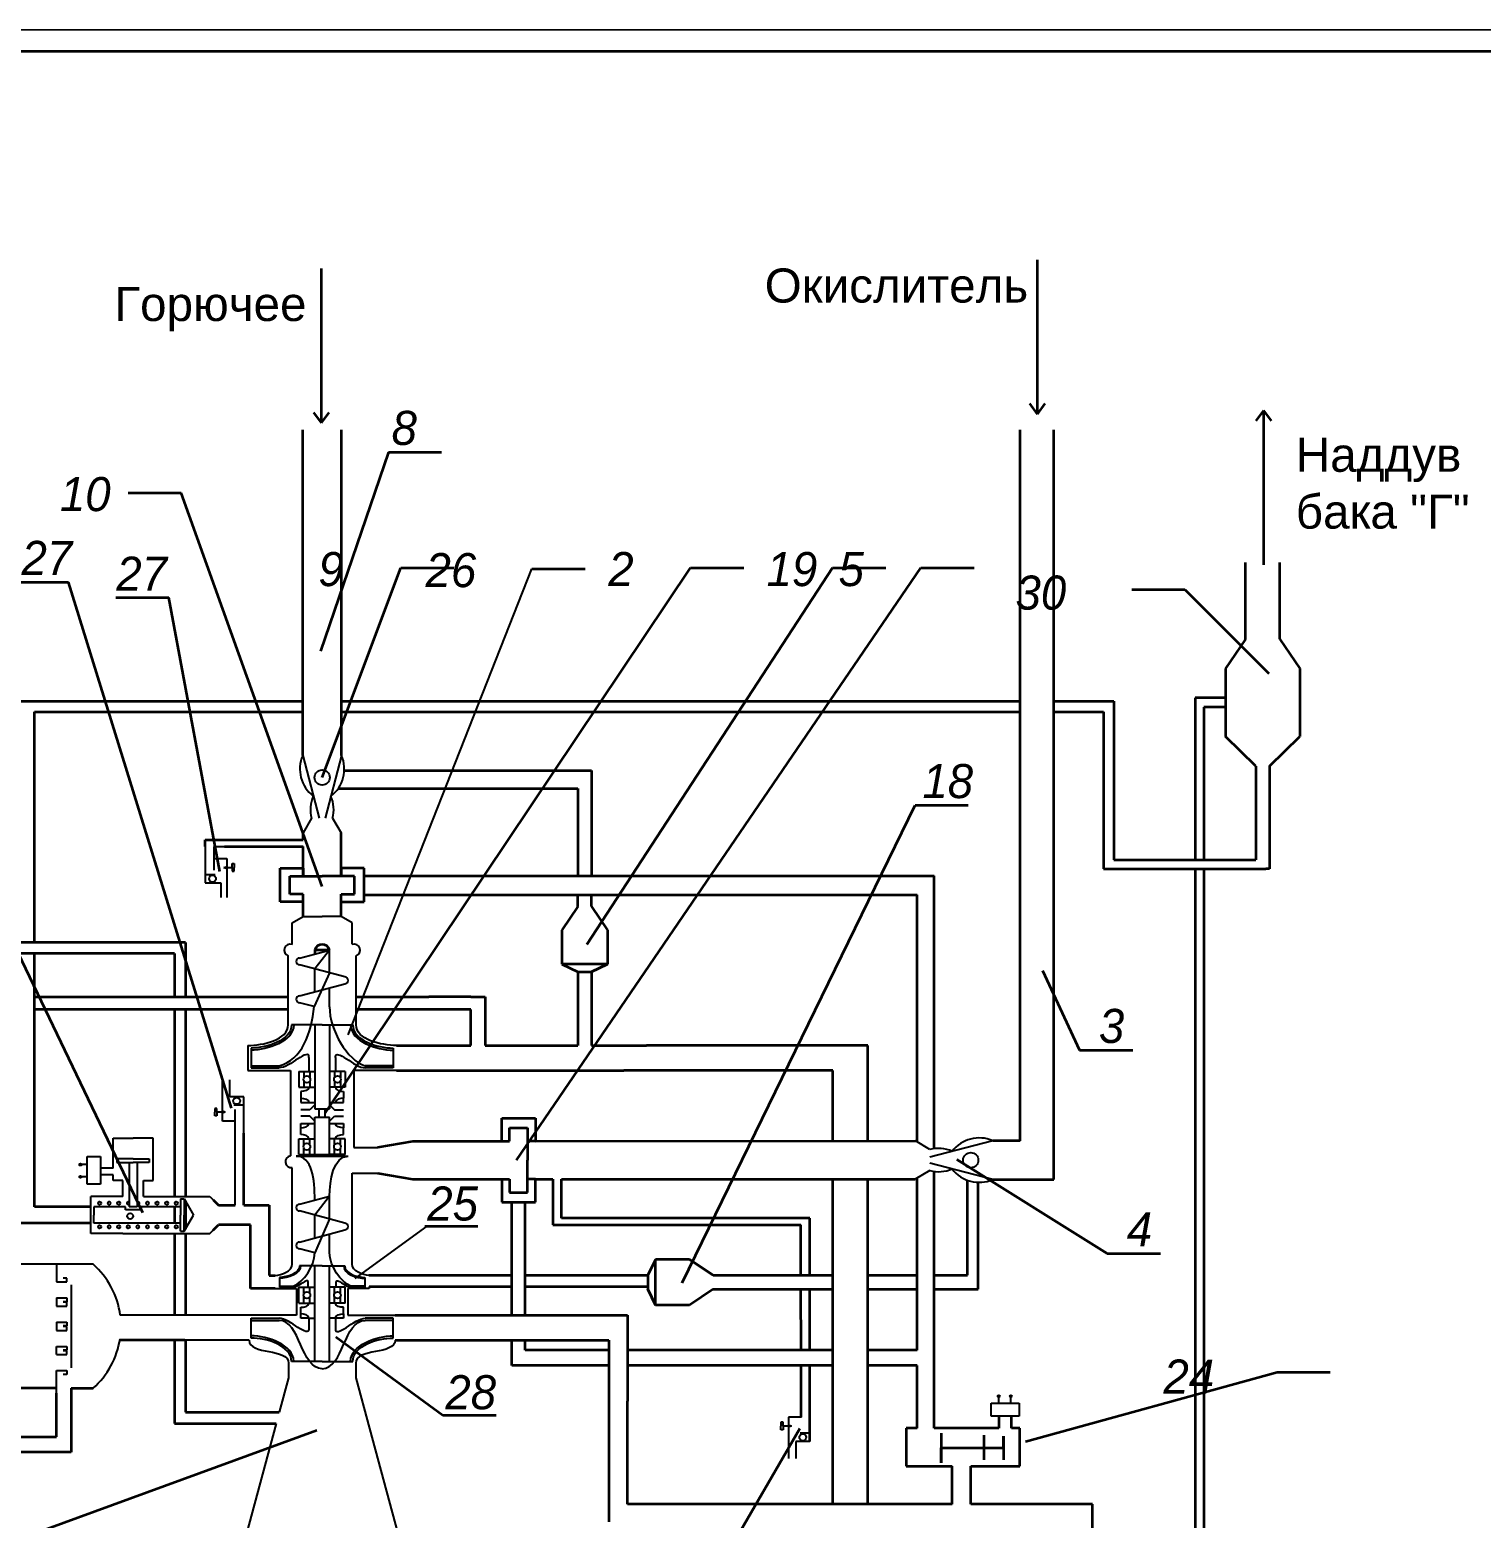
# Model space of a CAD drawing. Header units: millimetres. Extents: x 2904 to 3745, y 1015 to 1609.
# Drawn here: x 3128.5 to 3460.8, y 1267.8 to 1608.6 of the extents above; entities that cross this region are included whole.
import ezdxf

# ---------------------------------------------------------------- set-up
doc = ezdxf.new("R2010")
doc.units = ezdxf.units.MM
doc.layers.add('KONTUR', color=7, linetype='Continuous')
doc.layers.add('Основная', color=7, linetype='Continuous', lineweight=40)
doc.layers.add('тонкая', color=7, linetype='Continuous', lineweight=20)
doc.styles.get("Standard").update_dxf_attribs({"font": 'arial.ttf'})

msp = doc.modelspace()

# ---------------------------------------------------------------- linework, layer by layer
at = {"lineweight": 30}
for p, q in [((3201.37, 1378.58), (3243.39, 1485.28)), ((3190.93, 1442.54), (3194.66, 1428.18)), ((3199.8, 1442.54), (3196.07, 1428.18)), ((3192.96, 1428.18), (3191.05, 1424.87)), ((3197.77, 1428.18), (3199.71, 1424.82)), ((3168.64, 1421.69), (3168.64, 1415.28)), ((3170.62, 1421.69), (3173.03, 1421.69)), ((3170.62, 1421.69), (3170.62, 1416.3)), ((3170.62, 1418.99), (3173.57, 1418.99)), ((3173.57, 1418.99), (3173.57, 1410.03)), ((3168.64, 1415.28), (3170.92, 1415.28)), ((3168.64, 1415.28), (3168.64, 1413.38)), ((3172.91, 1416.91), (3173.42, 1417.05)), ((3172.91, 1416.91), (3174.81, 1416.91)), ((3172.91, 1416.91), (3173.42, 1416.78)), ((3174.81, 1416.91), (3174.81, 1417.79)), ((3174.81, 1417.79), (3175.28, 1417.79)), ((3174.81, 1416.91), (3174.81, 1416.04)), ((3174.81, 1416.04), (3175.28, 1416.04)), ((3175.28, 1417.79), (3175.28, 1416.91)), ((3175.28, 1416.04), (3175.28, 1416.91)), ((3168.64, 1413.38), (3172.16, 1413.38)), ((3172.16, 1413.38), (3172.16, 1410.03)), ((3188.49, 1404.21), (3191.05, 1405.69)), ((3191.05, 1405.69), (3195.38, 1405.69)), ((3191.05, 1405.69), (3195.38, 1405.69)), ((3199.71, 1405.69), (3195.38, 1405.69)), ((3199.71, 1405.69), (3195.38, 1405.69)), ((3202.27, 1404.21), (3199.71, 1405.69)), ((3188.49, 1399.32), (3188.49, 1404.21)), ((3202.27, 1399.39), (3202.27, 1404.21)), ((3190.21, 1396.19), (3197.06, 1398.02)), ((3197.06, 1398.02), (3193.7, 1393.69)), ((3197.06, 1392.79), (3197.06, 1398.02)), ((3187.61, 1380.92), (3187.61, 1396.7)), ((3200.55, 1391.85), (3190.21, 1394.63)), ((3203.15, 1380.92), (3203.15, 1396.7)), ((3197.06, 1392.79), (3193.54, 1385.07)), ((3193.7, 1388.46), (3193.7, 1393.69)), ((3190.21, 1387.52), (3200.55, 1390.29)), ((3197.06, 1385.02), (3197.06, 1389.36)), ((3193.54, 1385.07), (3190.21, 1385.96)), ((3195.38, 1380.92), (3188.38, 1380.92)), ((3193.7, 1380.92), (3193.7, 1361.68)), ((3195.38, 1380.92), (3202.38, 1380.92)), ((3197.06, 1380.92), (3197.06, 1361.68)), ((3178.36, 1376.19), (3178.36, 1370.43)), ((3179.12, 1375.58), (3179.12, 1371.05)), ((3211.64, 1375.58), (3211.64, 1371.05)), ((3178.36, 1370.43), (3188.12, 1370.43)), ((3179.12, 1371.54), (3185.54, 1371.54)), ((3179.12, 1371.05), (3185.54, 1371.05)), ((3188.12, 1370.43), (3188.12, 1350.9)), ((3192.35, 1373.42), (3192.35, 1370.24)), ((3198.41, 1373.42), (3198.41, 1370.24)), ((3212.4, 1370.43), (3202.64, 1370.43)), ((3202.64, 1370.43), (3202.64, 1352.81)), ((3211.64, 1371.54), (3205.22, 1371.54)), ((3211.64, 1371.05), (3205.22, 1371.05)), ((3172.54, 1358.83), (3172.54, 1368.3)), ((3174.25, 1364.45), (3174.25, 1368.3)), ((3190.08, 1370.24), (3193.7, 1370.24)), ((3190.08, 1370.24), (3190.08, 1366.61)), ((3191.19, 1370.24), (3191.19, 1368.77)), ((3191.19, 1368.08), (3191.19, 1366.61)), ((3192.59, 1370.24), (3192.59, 1368.77)), ((3192.59, 1368.08), (3192.59, 1366.61)), ((3200.68, 1370.24), (3197.06, 1370.24)), ((3198.17, 1370.24), (3198.17, 1368.77)), ((3198.17, 1368.08), (3198.17, 1366.61)), ((3199.57, 1370.24), (3199.57, 1368.77)), ((3199.57, 1368.08), (3199.57, 1366.61)), ((3200.68, 1370.24), (3200.68, 1366.61)), ((3177.47, 1364.45), (3174.25, 1364.45)), ((3177.47, 1362.55), (3177.47, 1364.45)), ((3190.08, 1366.61), (3193.7, 1366.61)), ((3190.49, 1365.64), (3190.49, 1364.13)), ((3190.49, 1364.13), (3190.49, 1363.15)), ((3200.68, 1366.61), (3197.06, 1366.61)), ((3200.27, 1365.64), (3200.27, 1364.13)), ((3200.27, 1363.15), (3200.27, 1364.13)), ((3171.31, 1361.79), (3170.83, 1361.79)), ((3170.83, 1361.79), (3170.83, 1360.91)), ((3170.83, 1360.04), (3170.83, 1360.91)), ((3171.31, 1360.91), (3171.31, 1361.79)), ((3173.2, 1360.91), (3171.31, 1360.91)), ((3171.31, 1360.91), (3171.31, 1360.04)), ((3173.2, 1360.91), (3172.7, 1361.05)), ((3173.2, 1360.91), (3172.7, 1360.78)), ((3177.47, 1362.55), (3175.19, 1362.55)), ((3175.5, 1339.61), (3175.5, 1361.53)), ((3177.47, 1356.14), (3177.47, 1362.55)), ((3190.49, 1363.15), (3192.35, 1363.15)), ((3192.55, 1361.42), (3190.49, 1361.42)), ((3192.35, 1363.15), (3193.7, 1363.15)), ((3193.7, 1362.57), (3192.55, 1361.42)), ((3193.7, 1361.68), (3197.06, 1361.68)), ((3194.7, 1359.77), (3194.7, 1361.68)), ((3196.06, 1359.77), (3196.06, 1361.68)), ((3197.06, 1363.15), (3198.41, 1363.15)), ((3197.06, 1362.57), (3198.2, 1361.42)), ((3198.2, 1361.42), (3200.27, 1361.42)), ((3198.41, 1363.15), (3200.27, 1363.15)), ((3171.31, 1360.04), (3170.83, 1360.04)), ((3175.5, 1358.83), (3172.54, 1358.83)), ((3192.55, 1360.02), (3190.49, 1360.02)), ((3190.49, 1357.32), (3190.49, 1358.29)), ((3190.49, 1358.29), (3192.35, 1358.29)), ((3190.49, 1355.81), (3190.49, 1357.32)), ((3192.35, 1358.29), (3193.7, 1358.29)), ((3193.7, 1358.87), (3192.55, 1360.02)), ((3193.7, 1351.21), (3193.7, 1359.77)), ((3193.7, 1359.77), (3197.06, 1359.77)), ((3197.06, 1358.87), (3198.2, 1360.02)), ((3197.06, 1351.21), (3197.06, 1359.77)), ((3197.06, 1358.29), (3198.41, 1358.29)), ((3198.2, 1360.02), (3200.27, 1360.02)), ((3198.41, 1358.29), (3200.27, 1358.29)), ((3200.27, 1358.29), (3200.27, 1357.32)), ((3200.27, 1355.81), (3200.27, 1357.32)), ((3147.55, 1348.1), (3147.55, 1355)), ((3147.55, 1355), (3152.12, 1355)), ((3156.69, 1355), (3152.12, 1355)), ((3156.69, 1345.27), (3156.69, 1355)), ((3190.08, 1351.21), (3190.08, 1354.83)), ((3190.08, 1354.83), (3193.7, 1354.83)), ((3191.19, 1353.37), (3191.19, 1354.83)), ((3192.59, 1353.37), (3192.59, 1354.83)), ((3200.68, 1354.83), (3197.06, 1354.83)), ((3198.17, 1353.37), (3198.17, 1354.83)), ((3199.57, 1353.37), (3199.57, 1354.83)), ((3200.68, 1351.21), (3200.68, 1354.83)), ((3334.47, 1352.35), (3331.16, 1354.35)), ((3348.83, 1354.38), (3334.47, 1350.64)), ((3141.6, 1344.45), (3141.6, 1350.8)), ((3141.6, 1350.8), (3144.64, 1350.8)), ((3144.64, 1350.8), (3144.64, 1344.45)), ((3152.12, 1350.23), (3148.41, 1350.23)), ((3148.41, 1350.23), (3148.41, 1349.4)), ((3152.12, 1350.23), (3155.83, 1350.23)), ((3155.83, 1350.23), (3155.83, 1349.4)), ((3189.43, 1350.87), (3201.33, 1350.87)), ((3190.08, 1351.21), (3193.7, 1351.21)), ((3191.19, 1351.21), (3191.19, 1352.67)), ((3192.59, 1351.21), (3192.59, 1352.67)), ((3193.7, 1351.21), (3197.06, 1351.21)), ((3200.68, 1351.21), (3197.06, 1351.21)), ((3198.17, 1351.21), (3198.17, 1352.67)), ((3199.57, 1351.21), (3199.57, 1352.67)), ((3202.64, 1352.81), (3208.12, 1352.81)), ((3141.6, 1348.91), (3140.05, 1348.91)), ((3147.55, 1348.1), (3144.64, 1348.1)), ((3147.55, 1346.61), (3144.64, 1346.61)), ((3147.55, 1345.27), (3147.55, 1346.61)), ((3148.41, 1349.4), (3152.12, 1349.4)), ((3151.22, 1349.4), (3151.22, 1339.22)), ((3155.83, 1349.4), (3152.12, 1349.4)), ((3153.02, 1349.4), (3153.03, 1339.22)), ((3188.51, 1326.12), (3188.51, 1348.21)), ((3202.24, 1326.12), (3202.24, 1346.98)), ((3202.24, 1346.98), (3208.12, 1346.98)), ((3334.47, 1347.53), (3331.11, 1345.59)), ((3348.83, 1345.5), (3334.47, 1349.24)), ((3141.6, 1346.14), (3140.05, 1346.14)), ((3144.64, 1344.45), (3141.6, 1344.45)), ((3149.76, 1345.27), (3147.55, 1345.27)), ((3149.76, 1341.63), (3149.76, 1345.27)), ((3154.48, 1341.63), (3154.48, 1345.27)), ((3154.48, 1345.27), (3156.69, 1345.27)), ((3149.76, 1341.63), (3142.47, 1341.63)), ((3142.47, 1333.12), (3142.47, 1341.63)), ((3154.48, 1341.63), (3169.66, 1341.63)), ((3162.93, 1341.06), (3162.93, 1337.38)), ((3162.93, 1341.06), (3163.82, 1341.06)), ((3163.82, 1341.06), (3163.82, 1337.38)), ((3163.82, 1341.06), (3165.95, 1337.38)), ((3169.66, 1341.63), (3170.42, 1340.87)), ((3190.21, 1339.87), (3197.06, 1341.7)), ((3197.06, 1341.7), (3193.7, 1337.37)), ((3197.06, 1336.47), (3197.06, 1341.7)), ((3150.36, 1339.22), (3143.12, 1339.22)), ((3143.12, 1339.22), (3143.12, 1337.38)), ((3143.12, 1335.54), (3143.12, 1337.38)), ((3150.36, 1338.56), (3150.36, 1339.22)), ((3153.93, 1338.56), (3150.36, 1338.56)), ((3153.03, 1339.22), (3151.22, 1339.22)), ((3162.93, 1339.22), (3153.93, 1339.22)), ((3153.93, 1339.22), (3153.93, 1338.56)), ((3162.93, 1333.7), (3162.93, 1337.38)), ((3163.82, 1333.7), (3163.82, 1337.38)), ((3163.82, 1333.7), (3165.95, 1337.38)), ((3200.55, 1335.53), (3190.21, 1338.31)), ((3193.7, 1332.14), (3193.7, 1337.37)), ((3197.06, 1336.47), (3193.7, 1328.7)), ((3149.76, 1333.12), (3142.47, 1333.12)), ((3162.93, 1335.54), (3143.12, 1335.54)), ((3149.76, 1333.12), (3169.66, 1333.12)), ((3162.93, 1333.7), (3163.82, 1333.7)), ((3169.66, 1333.12), (3170.42, 1333.89)), ((3190.21, 1331.2), (3200.55, 1333.97)), ((3197.06, 1328.7), (3197.06, 1333.04)), ((3202.9, 1322.84), (3219.44, 1334.79)), ((3193.7, 1328.7), (3190.21, 1329.64)), ((3134.6, 1326.11), (3113.95, 1326.11)), ((3134.6, 1326.11), (3117.56, 1326.11)), ((3142.96, 1326.11), (3134.6, 1326.11)), ((3134.6, 1326.11), (3134.6, 1322.07)), ((3142.96, 1326.11), (3137.93, 1326.11)), ((3136.93, 1322.95), (3136.14, 1322.95)), ((3136.93, 1322.07), (3136.93, 1322.95)), ((3185.58, 1323.11), (3185.58, 1320.84)), ((3195.38, 1325.78), (3190.21, 1325.78)), ((3193.7, 1303.89), (3193.7, 1325.78)), ((3195.38, 1325.78), (3200.55, 1325.78)), ((3197.06, 1303.89), (3197.06, 1325.78)), ((3205.18, 1323.11), (3205.18, 1320.84)), ((3134.6, 1322.07), (3136.93, 1322.07)), ((3137.93, 1321.43), (3137.93, 1302.4)), ((3184.6, 1320.54), (3189.49, 1320.54)), ((3185.58, 1321.09), (3188.78, 1321.09)), ((3185.58, 1320.84), (3188.78, 1320.84)), ((3189.49, 1320.54), (3189.49, 1314.47)), ((3190.08, 1317.22), (3190.08, 1320.84)), ((3190.08, 1320.84), (3193.7, 1320.84)), ((3191.19, 1319.38), (3191.19, 1320.84)), ((3192.19, 1320.84), (3192.19, 1322.03)), ((3192.59, 1319.38), (3192.59, 1320.84)), ((3200.68, 1320.84), (3197.06, 1320.84)), ((3198.17, 1319.38), (3198.17, 1320.84)), ((3198.57, 1320.84), (3198.57, 1322.03)), ((3199.57, 1319.38), (3199.57, 1320.84)), ((3200.68, 1317.22), (3200.68, 1320.84)), ((3206.15, 1320.54), (3201.27, 1320.54)), ((3201.27, 1320.54), (3201.27, 1314.47)), ((3205.18, 1321.09), (3201.98, 1321.09)), ((3205.18, 1320.84), (3201.98, 1320.84)), ((3206.15, 1321.02), (3206.15, 1320.54)), ((3134.6, 1318.41), (3136.93, 1318.41)), ((3134.6, 1318.41), (3134.6, 1316.52)), ((3134.6, 1316.52), (3136.93, 1316.52)), ((3136.93, 1317.54), (3136.14, 1317.54)), ((3136.93, 1317.4), (3136.14, 1317.4)), ((3136.93, 1318.41), (3136.93, 1317.54)), ((3136.93, 1316.52), (3136.93, 1317.4)), ((3190.08, 1317.22), (3193.7, 1317.22)), ((3190.49, 1314.73), (3190.49, 1316.25)), ((3191.19, 1317.22), (3191.19, 1318.69)), ((3192.59, 1317.22), (3192.59, 1318.69)), ((3200.68, 1317.22), (3197.06, 1317.22)), ((3198.17, 1317.22), (3198.17, 1318.69)), ((3199.57, 1317.22), (3199.57, 1318.69)), ((3200.27, 1314.73), (3200.27, 1316.25)), ((3134.6, 1312.86), (3136.93, 1312.86)), ((3134.6, 1312.86), (3134.6, 1310.97)), ((3136.93, 1312.86), (3136.93, 1311.99)), ((3178.68, 1314.47), (3149.19, 1314.44)), ((3189.49, 1314.47), (3178.68, 1314.47)), ((3179.12, 1309.23), (3179.12, 1313.76)), ((3179.12, 1313.76), (3185.54, 1313.76)), ((3179.12, 1313.27), (3185.54, 1313.27)), ((3190.49, 1313.76), (3190.49, 1314.73)), ((3192.35, 1313.76), (3190.49, 1313.76)), ((3192.35, 1313.76), (3192.35, 1311.39)), ((3192.35, 1313.76), (3193.7, 1313.76)), ((3198.41, 1313.76), (3197.06, 1313.76)), ((3198.41, 1313.76), (3198.41, 1311.39)), ((3200.27, 1313.76), (3198.41, 1313.76)), ((3200.27, 1314.73), (3200.27, 1313.76)), ((3201.27, 1314.47), (3212.08, 1314.47)), ((3211.64, 1313.76), (3205.22, 1313.76)), ((3211.64, 1313.27), (3205.22, 1313.27)), ((3211.64, 1309.23), (3211.64, 1313.76)), ((3134.6, 1310.97), (3136.93, 1310.97)), ((3136.93, 1311.99), (3136.14, 1311.99)), ((3136.93, 1311.85), (3136.14, 1311.85)), ((3136.93, 1310.97), (3136.93, 1311.85)), ((3134.6, 1307.31), (3136.93, 1307.31)), ((3134.6, 1305.42), (3134.6, 1307.31)), ((3136.93, 1306.44), (3136.14, 1306.44)), ((3136.93, 1306.3), (3136.14, 1306.3)), ((3136.93, 1307.31), (3136.93, 1306.44)), ((3136.93, 1305.42), (3136.93, 1306.3)), ((3178.68, 1308.75), (3163.92, 1308.72)), ((3134.6, 1305.42), (3136.93, 1305.42)), ((3187.67, 1303.5), (3187.67, 1300.1)), ((3195.38, 1303.89), (3188.38, 1303.89)), ((3195.38, 1303.89), (3202.38, 1303.89)), ((3203.09, 1303.5), (3203.09, 1300.1)), ((3134.6, 1296.59), (3134.6, 1301.76)), ((3134.6, 1301.76), (3136.93, 1301.76)), ((3136.93, 1300.89), (3136.14, 1300.89)), ((3136.93, 1301.76), (3136.93, 1300.89)), ((3187.67, 1300.1), (3185.57, 1292.28)), ((3203.09, 1300.1), (3206.2, 1288.53)), ((3350.2, 1294.35), (3350.2, 1295.9)), ((3352.97, 1294.35), (3352.97, 1295.9)), ((3307.01, 1293.84), (3307.01, 1287.43)), ((3348.51, 1291.31), (3348.51, 1294.35)), ((3348.51, 1294.35), (3354.86, 1294.35)), ((3354.86, 1294.35), (3354.86, 1291.31)), ((3184.87, 1289.69), (3178.1, 1264.5)), ((3206.2, 1288.53), (3212.66, 1264.5)), ((3300.85, 1289.94), (3300.38, 1289.94)), ((3300.38, 1289.94), (3300.38, 1289.07)), ((3300.38, 1288.19), (3300.38, 1289.07)), ((3300.85, 1289.07), (3300.85, 1289.94)), ((3302.75, 1289.07), (3300.85, 1289.07)), ((3300.85, 1289.07), (3300.85, 1288.19)), ((3305.04, 1291.15), (3302.08, 1291.15)), ((3302.08, 1291.15), (3302.08, 1281.68)), ((3302.75, 1289.07), (3302.24, 1289.2)), ((3302.75, 1289.07), (3302.24, 1288.93)), ((3354.86, 1291.31), (3348.51, 1291.31)), ((3300.85, 1288.19), (3300.38, 1288.19)), ((3307.01, 1285.53), (3303.79, 1285.53)), ((3303.79, 1285.53), (3303.79, 1281.68)), ((3307.01, 1287.43), (3304.74, 1287.43)), ((3307.01, 1287.43), (3307.01, 1285.53))]:
    msp.add_line(p, q, dxfattribs=at)
for centre, radius in [((3195.38, 1437.5), 1.74), ((3170.3, 1414.35), 0.771), ((3191.89, 1368.42), 0.78), ((3198.87, 1368.42), 0.78), ((3175.82, 1363.48), 0.771), ((3191.89, 1353.02), 0.78), ((3198.87, 1353.02), 0.78), ((3343.8, 1349.93), 1.74), ((3140.05, 1348.91), 0.232), ((3140.05, 1346.14), 0.232), ((3144.44, 1340.1), 0.36), ((3146.63, 1340.1), 0.36), ((3148.83, 1340.1), 0.36), ((3155.41, 1340.1), 0.36), ((3157.6, 1340.1), 0.36), ((3159.8, 1340.1), 0.36), ((3161.99, 1340.1), 0.36), ((3151.46, 1337.13), 0.675), ((3144.44, 1334.66), 0.36), ((3146.63, 1334.66), 0.36), ((3148.83, 1334.66), 0.36), ((3151.02, 1334.66), 0.36), ((3153.21, 1334.66), 0.36), ((3155.41, 1334.66), 0.36), ((3157.6, 1334.66), 0.36), ((3159.8, 1334.66), 0.36), ((3161.99, 1334.66), 0.36), ((3191.89, 1319.03), 0.78), ((3198.87, 1319.03), 0.78), ((3350.2, 1295.9), 0.232), ((3352.97, 1295.9), 0.232), ((3305.36, 1286.5), 0.771)]:
    msp.add_circle(centre, radius, dxfattribs=at)
for centre, radius, start, end in [((3198.1, 1439.44), 7.82, 156.6438, 232.4959), ((3192.63, 1439.44), 7.82, 307.5041, 23.3562), ((3200.52, 1430.14), 7.82, 156.6438, 194.5699), ((3190.21, 1430.14), 7.82, 345.4301, 23.3562), ((3188.05, 1398.01), 1.38, 71.4367, 251.4367), ((3202.71, 1398.01), 1.38, 288.5633, 108.5633), ((3190.21, 1395.41), 0.78, 90, 270), ((3200.55, 1391.07), 0.78, 270, 90), ((3190.21, 1386.74), 0.78, 90, 270), ((3345.74, 1347.2), 7.82, 66.6438, 142.4959), ((3188.32, 1349.56), 1.36, 98.2802, 278.2802), ((3336.44, 1344.78), 7.82, 66.6438, 104.5699), ((3336.44, 1355.1), 7.82, 255.4301, 293.3562), ((3345.74, 1352.68), 7.82, 217.5041, 293.3562), ((3151.02, 1340.1), 0.36, 56.3667, 303.6333), ((3153.21, 1340.1), 0.36, 238.7853, 121.3178), ((3190.21, 1339.09), 0.78, 90, 270), ((3200.55, 1334.75), 0.78, 270, 90), ((3190.21, 1330.42), 0.78, 90, 270), ((3130.4, 1311.92), 18.95, 7.659, 48.5071), ((3130.4, 1311.92), 18.95, 311.4929, 351.3233)]:
    msp.add_arc(centre, radius, start, end, dxfattribs=at)
for points in [[(3185.54, 1371.54), (3190.77, 1372.91), (3192.96, 1378.97), (3193.54, 1385.07)], [(3197.06, 1385.02), (3197.06, 1379.77), (3201.12, 1372.7), (3205.22, 1371.54)], [(3178.36, 1376.19), (3181.82, 1376.19), (3187.61, 1377.46), (3187.61, 1380.92)], [(3188.38, 1380.92), (3188.38, 1377.36), (3182.69, 1375.58), (3179.12, 1375.58)], [(3188.87, 1380.92), (3188.87, 1377.14), (3182.91, 1375.09), (3179.12, 1375.09)], [(3201.89, 1380.92), (3201.89, 1377.14), (3207.85, 1375.09), (3211.64, 1375.09)], [(3202.38, 1380.92), (3202.38, 1377.36), (3208.07, 1375.58), (3211.64, 1375.58)], [(3212.4, 1376.19), (3208.94, 1376.19), (3203.15, 1377.46), (3203.15, 1380.92)], [(3192.35, 1373.42), (3192.35, 1375.83), (3187.94, 1371.05), (3185.54, 1371.05)], [(3198.41, 1373.42), (3198.41, 1375.83), (3202.82, 1371.05), (3205.22, 1371.05)], [(3192.35, 1366.61), (3192.35, 1365.92), (3191.19, 1365.64), (3190.49, 1365.64)], [(3190.49, 1364.13), (3191.19, 1364.13), (3192.35, 1363.85), (3192.35, 1363.15)], [(3198.41, 1366.61), (3198.41, 1365.92), (3199.57, 1365.64), (3200.27, 1365.64)], [(3200.27, 1364.13), (3199.57, 1364.13), (3198.41, 1363.85), (3198.41, 1363.15)], [(3190.49, 1357.32), (3191.19, 1357.32), (3192.35, 1357.59), (3192.35, 1358.29)], [(3200.27, 1357.32), (3199.57, 1357.32), (3198.41, 1357.59), (3198.41, 1358.29)], [(3192.35, 1354.83), (3192.35, 1355.53), (3191.19, 1355.81), (3190.49, 1355.81)], [(3198.41, 1354.83), (3198.41, 1355.53), (3199.57, 1355.81), (3200.27, 1355.81)], [(3193.71, 1340.81), (3193.66, 1345.43), (3193.14, 1350.87), (3189.43, 1350.87)], [(3197.06, 1341.7), (3197.06, 1345.08), (3197.96, 1350.87), (3201.33, 1350.87)], [(3184.6, 1323.57), (3186.16, 1323.57), (3188.51, 1324.57), (3188.51, 1326.12)], [(3188.78, 1321.09), (3190.98, 1321.91), (3193.7, 1325.68), (3193.7, 1328.7)], [(3201.98, 1321.09), (3199.78, 1321.91), (3197.06, 1325.68), (3197.06, 1328.7)], [(3206.15, 1323.57), (3204.6, 1323.57), (3202.24, 1324.57), (3202.24, 1326.12)], [(3190.21, 1325.78), (3190.21, 1324), (3187.36, 1323.11), (3185.58, 1323.11)], [(3190.45, 1325.78), (3190.45, 1323.89), (3187.47, 1322.86), (3185.58, 1322.86)], [(3192.19, 1322.03), (3192.19, 1323.23), (3189.98, 1320.84), (3188.78, 1320.84)], [(3198.57, 1322.03), (3198.57, 1323.23), (3200.77, 1320.84), (3201.98, 1320.84)], [(3200.31, 1325.78), (3200.31, 1323.89), (3203.29, 1322.86), (3205.18, 1322.86)], [(3200.55, 1325.78), (3200.55, 1324), (3203.4, 1323.11), (3205.18, 1323.11)], [(3190.49, 1316.25), (3191.19, 1316.25), (3192.35, 1316.52), (3192.35, 1317.22)], [(3200.27, 1316.25), (3199.57, 1316.25), (3198.41, 1316.52), (3198.41, 1317.22)], [(3192.35, 1311.39), (3192.35, 1308.98), (3187.94, 1313.76), (3185.54, 1313.76)], [(3195.38, 1302.21), (3190.44, 1302.21), (3190.47, 1313.27), (3185.54, 1313.27)], [(3192.35, 1313.76), (3192.35, 1314.46), (3191.19, 1314.73), (3190.49, 1314.73)], [(3195.38, 1302.21), (3200.31, 1302.21), (3200.29, 1313.27), (3205.22, 1313.27)], [(3198.41, 1313.76), (3198.41, 1314.46), (3199.57, 1314.73), (3200.27, 1314.73)], [(3198.41, 1311.39), (3198.41, 1308.98), (3202.82, 1313.76), (3205.22, 1313.76)], [(3188.87, 1303.89), (3188.87, 1307.67), (3182.91, 1309.72), (3179.12, 1309.72)], [(3188.38, 1303.89), (3188.38, 1307.45), (3182.69, 1309.23), (3179.12, 1309.23)], [(3201.89, 1303.89), (3201.89, 1307.67), (3207.85, 1309.72), (3211.64, 1309.72)], [(3202.38, 1303.89), (3202.38, 1307.45), (3208.07, 1309.23), (3211.64, 1309.23)], [(3178.68, 1308.75), (3178.68, 1305.28), (3187.67, 1306.97), (3187.67, 1303.5)], [(3212.08, 1308.75), (3212.08, 1305.28), (3203.09, 1306.97), (3203.09, 1303.5)]]:
    msp.add_open_spline(points, degree=3, dxfattribs=at)
at = {"layer": 'KONTUR'}
msp.add_line((2903.52, 1608.63), (3744.52, 1608.63), dxfattribs=at)
at = {"layer": 'Основная'}
for p, q in [((3739.52, 1603.63), (2923.52, 1603.63)), ((3359.11, 1520.69), (3359.11, 1556.01)), ((3195.22, 1518.68), (3195.22, 1554)), ((3195.22, 1518.68), (3193.46, 1521.06)), ((3195.22, 1518.68), (3196.97, 1521.06)), ((3359.11, 1520.69), (3357.36, 1523.07)), ((3359.11, 1520.69), (3360.87, 1523.07)), ((3410.77, 1521.51), (3409.02, 1519.13)), ((3410.77, 1521.51), (3410.77, 1486.19)), ((3410.77, 1521.51), (3412.52, 1519.13)), ((3190.93, 1442.54), (3190.93, 1517.06)), ((3199.8, 1442.54), (3199.8, 1517.06)), ((3355.08, 1354.38), (3355.08, 1517.06)), ((3362.83, 1345.5), (3362.83, 1517.06)), ((3210.54, 1511.98), (3194.99, 1466.39)), ((3210.54, 1511.98), (3222.72, 1511.98)), ((3150.97, 1502.68), (3163.15, 1502.68)), ((3195.38, 1412.53), (3163.15, 1502.68)), ((3406.66, 1469.19), (3406.66, 1486.68)), ((3414.56, 1469.19), (3414.56, 1486.68)), ((3195.38, 1437.5), (3213.36, 1485.52)), ((3196.06, 1360.72), (3279.71, 1485.52)), ((3213.36, 1485.52), (3225.54, 1485.52)), ((3239.83, 1349.92), (3332.4, 1485.52)), ((3243.39, 1485.28), (3255.57, 1485.28)), ((3255.95, 1399.26), (3312.18, 1485.52)), ((3279.71, 1485.52), (3291.88, 1485.52)), ((3312.18, 1485.52), (3324.36, 1485.52)), ((3332.4, 1485.52), (3344.58, 1485.52)), ((3125.16, 1482.22), (3137.33, 1482.22)), ((3174.63, 1361.84), (3137.33, 1482.22)), ((3380.65, 1480.5), (3392.82, 1480.5)), ((3392.82, 1480.5), (3412.03, 1461.29)), ((3148.14, 1478.72), (3160.32, 1478.72)), ((3171.98, 1416.01), (3160.32, 1478.72)), ((3406.66, 1469.19), (3402.1, 1462.46)), ((3414.56, 1469.19), (3419.12, 1462.46)), ((3402.1, 1462.46), (3402.1, 1446.86)), ((3419.12, 1462.46), (3419.12, 1446.86)), ((3402.1, 1455.76), (3395.17, 1455.76)), ((3395.17, 1455.76), (3395.17, 1418.65)), ((3039.48, 1454.96), (3190.93, 1454.96)), ((3129.54, 1399.77), (3129.54, 1452.57)), ((3129.54, 1452.57), (3190.93, 1452.57)), ((3199.8, 1454.96), (3355.08, 1454.96)), ((3199.8, 1452.57), (3355.08, 1452.57)), ((3362.83, 1454.96), (3376.55, 1454.96)), ((3362.83, 1452.57), (3374.2, 1452.57)), ((3374.2, 1452.57), (3374.2, 1416.58)), ((3376.55, 1454.96), (3376.55, 1418.65)), ((3402.1, 1453.57), (3397.14, 1453.57)), ((3397.14, 1453.57), (3397.14, 1418.65)), ((3409.05, 1440.13), (3402.1, 1446.86)), ((3412.17, 1440.13), (3419.12, 1446.86)), ((3200.43, 1439.09), (3257.04, 1439.09)), ((3257.04, 1439.09), (3257.04, 1415)), ((3409.05, 1440.13), (3409.05, 1418.65)), ((3412.17, 1440.13), (3412.17, 1416.58)), ((3199.05, 1434.99), (3253.9, 1434.99)), ((3253.9, 1434.99), (3253.9, 1415)), ((3277.73, 1321.82), (3331.05, 1431.15)), ((3331.05, 1431.15), (3343.22, 1431.15)), ((3154.36, 1337.9), (3111.86, 1426.4)), ((3191.05, 1423.27), (3191.05, 1424.87)), ((3168.64, 1421.69), (3168.64, 1423.27)), ((3168.64, 1423.27), (3191.05, 1423.27)), ((3173.03, 1421.69), (3191.05, 1421.69)), ((3191.05, 1414.91), (3191.05, 1421.69)), ((3199.71, 1414.91), (3199.71, 1424.82)), ((3376.55, 1418.65), (3409.05, 1418.65)), ((3185.78, 1409.02), (3185.78, 1416.76)), ((3185.78, 1416.76), (3191.05, 1416.76)), ((3187.98, 1410.78), (3187.98, 1414.91)), ((3187.98, 1414.91), (3195.38, 1414.91)), ((3191.05, 1416.76), (3191.05, 1414.91)), ((3202.77, 1414.91), (3195.38, 1414.91)), ((3204.98, 1416.76), (3199.71, 1416.76)), ((3199.71, 1416.76), (3199.71, 1414.91)), ((3202.77, 1410.78), (3202.77, 1414.91)), ((3204.98, 1409.02), (3204.98, 1416.76)), ((3204.98, 1415), (3335.46, 1415)), ((3335.46, 1352.54), (3335.46, 1415)), ((3374.2, 1416.58), (3411.32, 1416.58)), ((3395.17, 1416.58), (3395.17, 1221.65)), ((3397.14, 1416.58), (3397.14, 1219.62)), ((3412.17, 1416.58), (3411.32, 1416.58)), ((3191.05, 1409.02), (3185.78, 1409.02)), ((3191.05, 1410.78), (3187.98, 1410.78)), ((3191.05, 1405.69), (3191.05, 1410.78)), ((3199.71, 1405.69), (3199.71, 1410.78)), ((3199.71, 1410.78), (3202.77, 1410.78)), ((3199.71, 1409.02), (3204.98, 1409.02)), ((3204.98, 1410.69), (3331.56, 1410.69)), ((3253.9, 1408), (3250.24, 1402.6)), ((3253.9, 1408), (3253.9, 1410.69)), ((3257.04, 1408), (3257.04, 1410.69)), ((3257.04, 1408), (3260.69, 1402.6)), ((3331.56, 1354.26), (3331.56, 1410.69)), ((3250.24, 1402.6), (3250.24, 1394.8)), ((3260.69, 1402.6), (3260.69, 1394.8)), ((3164.08, 1399.77), (3038.12, 1399.77)), ((3164.08, 1399.77), (3164.08, 1387.29)), ((3197.06, 1398.02), (3193.7, 1398.02)), ((3193.7, 1398.02), (3193.7, 1397.12)), ((3161.58, 1397.19), (3035, 1397.19)), ((3129.54, 1339.22), (3129.54, 1397.19)), ((3161.58, 1397.19), (3161.58, 1387.29)), ((3250.24, 1394.8), (3253.9, 1393.05)), ((3260.69, 1394.8), (3250.24, 1394.8)), ((3260.69, 1394.8), (3257.04, 1393.05)), ((3257.04, 1393.05), (3260.69, 1394.8)), ((3253.9, 1393.05), (3253.9, 1376.19)), ((3253.9, 1393.05), (3253.9, 1393.05)), ((3253.9, 1393.05), (3257.05, 1393.05)), ((3257.04, 1393.05), (3257.04, 1393.05)), ((3257.05, 1393.06), (3257.05, 1376.19)), ((3360.23, 1393.33), (3368.72, 1375.11)), ((3129.54, 1387.29), (3187.61, 1387.29)), ((3187.61, 1384.38), (3129.54, 1384.38)), ((3161.58, 1384.38), (3161.58, 1341.63)), ((3164.08, 1384.38), (3164.08, 1341.63)), ((3203.15, 1387.29), (3219.81, 1387.29)), ((3229.42, 1384.38), (3203.15, 1384.38)), ((3229.42, 1387.29), (3219.81, 1387.29)), ((3229.42, 1387.29), (3232.66, 1387.29)), ((3229.42, 1376.19), (3229.42, 1384.38)), ((3232.66, 1387.29), (3232.66, 1376.19)), ((3212.4, 1376.19), (3229.42, 1376.19)), ((3232.66, 1376.19), (3253.9, 1376.19)), ((3257.05, 1376.19), (3269.57, 1376.19)), ((3320.29, 1376.19), (3269.57, 1376.19)), ((3320.29, 1354.26), (3320.29, 1376.19)), ((3368.72, 1375.11), (3380.9, 1375.11)), ((3212.4, 1370.43), (3264.42, 1370.43)), ((3312.23, 1370.43), (3264.42, 1370.43)), ((3312.23, 1354.26), (3312.23, 1370.43)), ((3236.47, 1354.26), (3236.47, 1359.53)), ((3236.47, 1359.53), (3244.21, 1359.53)), ((3238.24, 1354.26), (3238.24, 1357.32)), ((3238.24, 1357.32), (3242.36, 1357.32)), ((3242.36, 1357.32), (3242.36, 1349.93)), ((3244.21, 1359.53), (3244.21, 1354.26)), ((3177.47, 1339.61), (3177.47, 1356.14)), ((3208.12, 1352.87), (3216.13, 1354.26)), ((3216.13, 1354.26), (3233.14, 1354.26)), ((3233.14, 1354.26), (3238.24, 1354.26)), ((3244.21, 1354.26), (3242.36, 1354.26)), ((3244.21, 1354.26), (3331.16, 1354.35)), ((3355.08, 1354.38), (3348.83, 1354.38)), ((3242.36, 1342.53), (3242.36, 1349.93)), ((3340.63, 1350.08), (3375.04, 1328.58)), ((3208.12, 1346.98), (3216.13, 1345.59)), ((3335.46, 1288.59), (3335.46, 1347.34)), ((3216.13, 1345.59), (3233.14, 1345.59)), ((3233.14, 1345.59), (3238.24, 1345.59)), ((3236.47, 1345.59), (3236.47, 1340.32)), ((3238.24, 1345.59), (3238.24, 1342.53)), ((3244.21, 1345.59), (3242.36, 1345.59)), ((3244.21, 1340.32), (3244.21, 1345.59)), ((3244.21, 1345.59), (3248.2, 1345.59)), ((3248.2, 1345.59), (3248.2, 1335.1)), ((3250.13, 1345.55), (3312.23, 1345.59)), ((3250.13, 1336.69), (3250.13, 1345.59)), ((3312.23, 1345.59), (3331.11, 1345.59)), ((3312.23, 1271.21), (3312.23, 1345.59)), ((3320.29, 1271.21), (3320.29, 1345.59)), ((3331.56, 1306.48), (3331.56, 1345.85)), ((3343.03, 1323.58), (3343.03, 1345.35)), ((3345.48, 1320.44), (3345.48, 1344.87)), ((3348.83, 1345.5), (3362.83, 1345.5)), ((3164.08, 1340.61), (3164.08, 1334.15)), ((3170.42, 1340.87), (3171.68, 1339.61)), ((3236.47, 1340.32), (3244.21, 1340.32)), ((3238.24, 1342.53), (3242.36, 1342.53)), ((3238.79, 1314.47), (3238.79, 1340.32)), ((3241.81, 1314.47), (3241.81, 1340.32)), ((3142.47, 1339.22), (3129.54, 1339.22)), ((3161.58, 1339.22), (3161.58, 1335.54)), ((3171.68, 1339.61), (3175.5, 1339.61)), ((3177.47, 1339.61), (3183.26, 1339.61)), ((3183.26, 1339.61), (3183.26, 1323.57)), ((3307.01, 1336.69), (3250.13, 1336.69)), ((3307.01, 1323.58), (3307.01, 1336.69)), ((3137.93, 1335.54), (3093.41, 1335.54)), ((3142.47, 1335.54), (3137.93, 1335.54)), ((3161.58, 1333.12), (3161.58, 1314.45)), ((3164.08, 1333.12), (3164.08, 1314.46)), ((3170.42, 1333.89), (3171.68, 1335.15)), ((3178.95, 1335.15), (3171.68, 1335.15)), ((3178.95, 1320.54), (3178.95, 1335.15)), ((3218.87, 1334.79), (3231.04, 1334.79)), ((3248.2, 1335.1), (3304.92, 1335.1)), ((3304.95, 1323.58), (3304.92, 1335.1)), ((3271.65, 1327.23), (3269.9, 1323.58)), ((3279.45, 1327.23), (3271.65, 1327.23)), ((3271.65, 1316.78), (3271.65, 1327.23)), ((3284.84, 1323.58), (3279.45, 1327.23)), ((3375.04, 1328.58), (3387.22, 1328.58)), ((3183.26, 1323.57), (3184.6, 1323.57)), ((3206.08, 1323.58), (3238.79, 1323.58)), ((3241.81, 1323.58), (3269.9, 1323.58)), ((3269.9, 1323.58), (3269.9, 1323.58)), ((3269.9, 1323.58), (3269.9, 1320.43)), ((3284.84, 1323.58), (3312.23, 1323.58)), ((3320.29, 1323.58), (3331.56, 1323.58)), ((3335.46, 1323.58), (3343.03, 1323.58)), ((3184.6, 1320.54), (3178.95, 1320.54)), ((3206.15, 1321.02), (3238.79, 1321.02)), ((3241.81, 1321.02), (3269.9, 1321.02)), ((3269.9, 1320.44), (3269.9, 1320.44)), ((3271.65, 1316.78), (3269.9, 1320.44)), ((3269.9, 1320.44), (3271.65, 1316.78)), ((3284.84, 1320.44), (3279.45, 1316.78)), ((3284.84, 1320.44), (3312.23, 1320.44)), ((3304.98, 1306.48), (3304.95, 1320.44)), ((3307.01, 1306.48), (3307.01, 1320.44)), ((3320.29, 1320.44), (3331.56, 1320.44)), ((3335.46, 1320.44), (3345.48, 1320.44)), ((3279.45, 1316.78), (3271.65, 1316.78)), ((3212.08, 1314.47), (3265.25, 1314.47)), ((3265.25, 1314.47), (3265.25, 1294.74)), ((3198.52, 1309.51), (3223.02, 1291.6)), ((3163.92, 1308.72), (3149.08, 1308.72)), ((3161.58, 1308.72), (3161.58, 1289.69)), ((3164.08, 1308.72), (3164.08, 1292.28)), ((3212.08, 1308.75), (3260.99, 1308.75)), ((3238.79, 1302.95), (3238.79, 1308.75)), ((3241.81, 1306.48), (3241.81, 1308.75)), ((3260.99, 1306.48), (3241.81, 1306.48)), ((3260.99, 1308.75), (3260.99, 1294.74)), ((3312.23, 1306.48), (3265.25, 1306.48)), ((3331.56, 1306.48), (3320.29, 1306.48)), ((3260.99, 1302.95), (3238.79, 1302.95)), ((3312.23, 1302.95), (3265.25, 1302.95)), ((3305.02, 1291.15), (3304.99, 1302.95)), ((3307.01, 1285.53), (3307.01, 1302.95)), ((3331.56, 1302.95), (3320.29, 1302.95)), ((3331.56, 1288.59), (3331.56, 1302.95)), ((3356.33, 1285.55), (3413.9, 1301.39)), ((3413.9, 1301.39), (3426.07, 1301.39)), ((3134.6, 1297.72), (3117.56, 1297.72)), ((3134.6, 1286.63), (3134.6, 1296.59)), ((3137.93, 1297.72), (3137.93, 1283.08)), ((3137.93, 1297.72), (3142.96, 1297.72)), ((3164.08, 1292.28), (3185.57, 1292.28)), ((3260.99, 1294.74), (3260.99, 1267.15)), ((3265.25, 1271.21), (3265.25, 1294.74)), ((3161.58, 1289.69), (3184.87, 1289.69)), ((3223.02, 1291.6), (3235.2, 1291.6)), ((3278.75, 1243.83), (3304.69, 1288.55)), ((3331.56, 1288.59), (3329.01, 1288.59)), ((3329.01, 1288.59), (3329.01, 1279.92)), ((3350.26, 1288.59), (3335.46, 1288.59)), ((3350.26, 1291.31), (3350.26, 1288.59)), ((3353.15, 1288.59), (3353.15, 1291.31)), ((3355.02, 1288.59), (3353.15, 1288.59)), ((3355.02, 1279.92), (3355.02, 1288.59)), ((3194.15, 1288.07), (3016.53, 1223.1)), ((3056.24, 1286.63), (3134.6, 1286.63)), ((3337, 1287.47), (3337, 1280.67)), ((3346.89, 1281.37), (3346.89, 1286.98)), ((3351.28, 1284.07), (3351.28, 1286.79)), ((3351.28, 1286.79), (3351.28, 1281.37)), ((3137.93, 1283.08), (3051.98, 1283.08)), ((3337, 1280.67), (3337, 1284.07)), ((3337, 1284.07), (3351.28, 1284.07)), ((3329.01, 1279.92), (3339.55, 1279.92)), ((3339.55, 1271.21), (3339.55, 1279.92)), ((3343.8, 1279.92), (3355.02, 1279.92)), ((3343.8, 1271.21), (3343.8, 1279.92)), ((3339.55, 1271.21), (3265.25, 1271.21)), ((3371.68, 1271.21), (3343.8, 1271.21)), ((3371.68, 1263.62), (3371.68, 1271.21))]:
    msp.add_line(p, q, dxfattribs=at)
msp.add_arc((3195.38, 1397.59), 1.73, 14.5664, 165.4336, dxfattribs=at)

# ---------------------------------------------------------------- texts
at = {"layer": 'Основная', "char_height": 7.8, "width": 124.1573, "attachment_point": 1}
for s, insert in [('Окислитель   ', (3296.65, 1554)), ('Горючее    ', (3147.81, 1549.78)), ('Наддув\\Pбака "Г"    ', (3418.19, 1515.27))]:
    msp.add_mtext(s, dxfattribs=dict(at, insert=insert))
at = {"layer": 'тонкая', "lineweight": 30, "char_height": 3.9, "attachment_point": 1}
for s, width, insert in [('{\\fCentury Gothic|b0|i1|c204|p34;\\C0;\\P\\pi0.32121;  \\H2x;  8}', 14.991, (3202.25, 1527.92)), ('{\\fCentury Gothic|b0|i1|c204|p34;\\C0;\\P\\pi-2.21289;\\H2x;27}', 7.4731, (3128.8, 1498.16)), ('{\\fCentury Gothic|b0|i1|c204|p34;\\C0;\\P\\pi-2.21289;\\H2x;27}', 7.4731, (3150.5, 1494.55)), ('{\\fCentury Gothic|b0|i1|c204|p34;\\C0;\\P\\H2x;18}', 12.5705, (3332.75, 1447.09)), ('{\\fCentury Gothic|b0|i1|c204|p34;\\C0;\\P\\pi0.36629;  \\H2x;  3}', 14.991, (3364.07, 1391.05)), ('{\\fCentury Gothic|b0|i1|c204|p34;\\H2x;\\C0;25}', 7.4731, (3219.44, 1343.91)), ('{\\fCentury Gothic|b0|i1|c204|p34;\\C0;\\P\\pi0.44317;  \\H2x;  4}', 14.991, (3370.38, 1344.52)), ('{\\fCentury Gothic|b0|i1|c204|p34;\\H2x;\\C0;28}', 7.4731, (3223.59, 1300.72))]:
    msp.add_mtext_dynamic_manual_height_columns(s, width=width, gutter_width=12.5, heights=[15], dxfattribs=dict(at, insert=insert))
at = {"layer": 'тонкая', "lineweight": 30}
note = msp.add_mtext_dynamic_manual_height_columns('{\\fCentury Gothic|b0|i1|c204|p34;\\C0;\\P\\pi2.9849; }', width=7.4731, gutter_width=12.5, heights=[15, 0], dxfattribs=dict(at, insert=(3135.37, 1512.77), char_height=3.9, attachment_point=1))
for column, words in zip(note.columns.linked_columns, ['\\pi-0.94028;{\\fCentury Gothic|b0|i1|c204|p34;\\H2x;\\C0;10}']):
    column.text = words
note = msp.add_mtext_dynamic_manual_height_columns('{\\fCentury Gothic|b0|i1|c204|p34;\\C0;\\P\\pi0.73001;  \\H2x; }', width=7.4731, gutter_width=12.5, heights=[15, 0], dxfattribs=dict(at, insert=(3194.52, 1495.61), char_height=3.9, attachment_point=1))
for column, words in zip(note.columns.linked_columns, ['\\pi1.14095;{\\fCentury Gothic|b0|i1|c204|p34;\\H2x;\\C0;9}']):
    column.text = words
note = msp.add_mtext_dynamic_manual_height_columns('{\\fCentury Gothic|b0|i1|c204|p34;\\C0;\\P\\pi2.24136;  \\H2x;  }', width=13.5023, gutter_width=12.5, heights=[15, 0], dxfattribs=dict(at, insert=(3219.04, 1495.37), char_height=3.9, attachment_point=1))
for column, words in zip(note.columns.linked_columns, ['\\pi1.09336;{\\fCentury Gothic|b0|i1|c204|p34;\\H2x;\\C0;26}']):
    column.text = words
note = msp.add_mtext_dynamic_manual_height_columns('{\\fCentury Gothic|b0|i1|c204|p34;\\C0;\\P\\pi0.73001;  \\H2x; }', width=7.4731, gutter_width=12.5, heights=[15, 0], dxfattribs=dict(at, insert=(3260.86, 1495.61), char_height=3.9, attachment_point=1))
for column, words in zip(note.columns.linked_columns, ['\\pi1.133;{\\fCentury Gothic|b0|i1|c204|p34;\\H2x;\\C0;2}']):
    column.text = words
note = msp.add_mtext_dynamic_manual_height_columns('{\\fCentury Gothic|b0|i1|c204|p34;\\C0;\\P\\pi2.9849; }', width=7.4731, gutter_width=12.5, heights=[15, 0], dxfattribs=dict(at, insert=(3297.08, 1495.61), char_height=3.9, attachment_point=1))
for column, words in zip(note.columns.linked_columns, ['\\pi-0.98801;{\\fCentury Gothic|b0|i1|c204|p34;\\H2x;\\C0;19}']):
    column.text = words
note = msp.add_mtext_dynamic_manual_height_columns('{\\fCentury Gothic|b0|i1|c204|p34;\\C0;\\P\\pi0.73001;  \\H2x; }', width=7.4731, gutter_width=12.5, heights=[15, 0], dxfattribs=dict(at, insert=(3313.55, 1495.61), char_height=3.9, attachment_point=1))
for column, words in zip(note.columns.linked_columns, ['\\pi0.95272;{\\fCentury Gothic|b0|i1|c204|p34;\\H2x;\\C0;5}']):
    column.text = words
note = msp.add_mtext_dynamic_manual_height_columns('{\\fCentury Gothic|b0|i1|c204|p34;\\C0;\\P\\pi2.15448;  \\H2x;  }', width=13.3285, gutter_width=12.5, heights=[15, 0], dxfattribs=dict(at, insert=(3354.05, 1490.22), char_height=3.9, attachment_point=1))
for column, words in zip(note.columns.linked_columns, ['\\pi0.95611;{\\fCentury Gothic|b0|i1|c204|p34;\\H2x;\\C0;30}']):
    column.text = words
note = msp.add_mtext_dynamic_manual_height_columns('{\\fCentury Gothic|b0|i1|c204|p34;\\C0;\\P\\pi2.15448;  \\H2x;  }', width=13.3285, gutter_width=12.5, heights=[15, 0], dxfattribs=dict(at, insert=(3387.91, 1310.81), char_height=3.9, attachment_point=1))
for column, words in zip(note.columns.linked_columns, ['\\pi1.11254;{\\fCentury Gothic|b0|i1|c204|p34;\\H2x;\\C0;24}']):
    column.text = words

doc.saveas('drawing.dxf')
